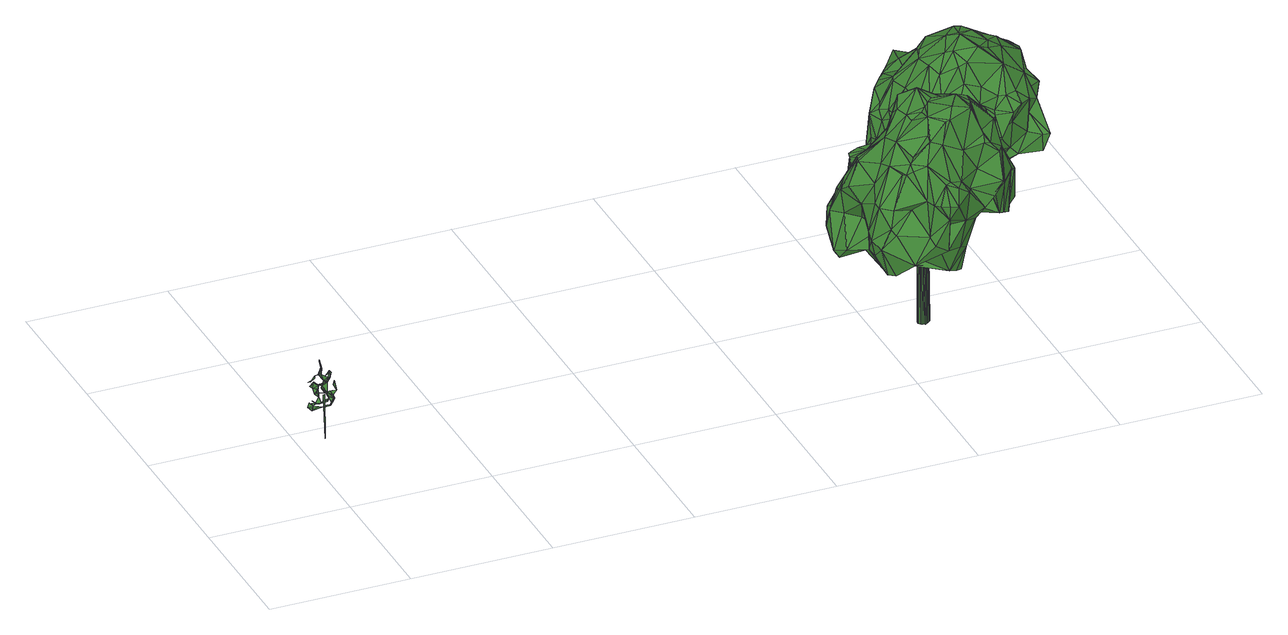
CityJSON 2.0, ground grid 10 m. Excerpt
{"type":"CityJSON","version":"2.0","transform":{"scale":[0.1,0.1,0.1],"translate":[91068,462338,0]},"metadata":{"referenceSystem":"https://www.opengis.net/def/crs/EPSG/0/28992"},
"CityObjects":{
"tree1":{"type":"SolitaryVegetationObject","attributes":{"gtid":95,"crown_width_m":2.01,"crown_median_z":3.63,"trunk_H_m":3.39,"trunk_DBH_m":0.0507,"trunk_radius_m":0.0254,"trunk_base_height_m":0.24,"original_gtid":"96"},"geometry":[{"type":"MultiSurface","lod":"3","boundaries":[[[0,1,2]],[[3,4,5]],[[6,7,8]],[[9,10,11]],[[12,13,14]],[[15,13,12]],[[2,16,17]],[[18,19,20]],[[3,21,22]],[[3,22,23]],[[24,10,9]],[[25,26,27]],[[28,29,30]],[[31,7,6]],[[31,6,32]],[[33,34,19]],[[35,36,37]],[[35,36,38]],[[39,40,41]],[[42,30,29]],[[24,34,43]],[[44,10,9]],[[14,45,46]],[[25,47,26]],[[3,5,21]],[[48,38,49]],[[25,27,47]],[[50,51,52]],[[52,53,54]],[[55,16,17]],[[56,57,58]],[[22,59,60]],[[57,43,61]],[[19,30,49]],[[28,29,33]],[[62,46,13]],[[62,13,12]],[[63,2,16]],[[56,39,43]],[[57,58,24]],[[33,28,34]],[[34,24,20]],[[64,40,65]],[[52,54,50]],[[44,9,66]],[[18,67,68]],[[10,57,24]],[[58,59,61]],[[49,38,30]],[[19,20,34]],[[61,69,58]],[[17,55,70]],[[12,71,62]],[[47,28,42]],[[18,49,19]],[[30,42,28]],[[64,65,72]],[[71,67,73]],[[51,53,52]],[[32,51,31]],[[34,20,57]],[[51,6,31]],[[57,56,43]],[[13,46,45]],[[53,50,54]],[[61,39,40]],[[28,47,29]],[[56,61,40]],[[43,39,61]],[[2,0,16]],[[34,57,43]],[[26,47,27]],[[74,75,76]],[[57,20,24]],[[55,26,25]],[[2,63,0]],[[9,11,44]],[[71,73,15]],[[76,77,75]],[[57,61,58]],[[47,42,27]],[[73,51,6]],[[69,22,58]],[[68,12,15]],[[60,59,64]],[[22,60,58]],[[10,44,11]],[[15,12,71]],[[56,40,39]],[[6,51,32]],[[68,15,73]],[[12,68,67]],[[71,12,67]],[[55,17,26]],[[26,70,55]],[[67,68,73]],[[14,13,45]],[[50,53,51]],[[47,42,29]],[[22,69,23]],[[22,21,78]],[[78,21,3]],[[58,61,56]],[[59,58,60]],[[16,0,63]],[[14,62,12]],[[14,46,62]],[[31,6,79]],[[57,10,43]],[[23,69,3]],[[78,3,69]],[[78,22,77]],[[70,26,17]],[[30,19,42]],[[69,61,59]],[[69,59,78]],[[78,59,22]],[[24,43,10]],[[80,81,82]]]}]},
"tree2":{"type":"SolitaryVegetationObject","attributes":{"gtid":33,"crown_width_m":11.78,"crown_median_z":10.01,"trunk_H_m":9.85,"trunk_DBH_m":0.747,"trunk_radius_m":0.374,"trunk_base_height_m":0.16,"original_gtid":"33"},"geometry":[{"type":"Solid","lod":"3","boundaries":[[[[83,84,85]],[[86,87,88]],[[86,88,89]],[[90,91,92]],[[90,92,93]],[[94,95,96]],[[97,98,99]],[[100,101,102]],[[92,91,103]],[[104,105,106]],[[107,108,109]],[[110,111,112]],[[107,113,108]],[[114,115,116]],[[117,118,119]],[[120,121,122]],[[123,85,124]],[[84,125,126]],[[127,128,129]],[[130,131,132]],[[133,134,135]],[[136,137,138]],[[87,127,129]],[[139,140,141]],[[139,141,142]],[[143,144,145]],[[146,147,148]],[[149,150,151]],[[152,153,154]],[[90,155,91]],[[113,156,157]],[[113,157,158]],[[159,160,161]],[[162,163,164]],[[165,164,163]],[[165,163,162]],[[138,137,166]],[[161,167,168]],[[169,170,171]],[[172,111,110]],[[173,147,146]],[[174,116,175]],[[92,176,93]],[[177,176,92]],[[99,109,178]],[[171,170,179]],[[180,131,181]],[[87,182,127]],[[183,184,177]],[[134,185,186]],[[187,121,188]],[[148,189,190]],[[191,184,192]],[[171,106,169]],[[178,193,194]],[[195,166,137]],[[148,196,146]],[[197,198,99]],[[87,86,199]],[[89,199,86]],[[135,134,200]],[[201,202,93]],[[203,193,166]],[[138,166,193]],[[204,132,205]],[[131,205,132]],[[165,162,206]],[[144,139,145]],[[207,208,209]],[[210,211,212]],[[181,213,214]],[[114,116,174]],[[215,216,201]],[[84,217,85]],[[218,219,220]],[[189,220,219]],[[221,114,174]],[[97,222,223]],[[140,155,224]],[[225,135,94]],[[226,227,228]],[[178,194,229]],[[99,98,230]],[[126,125,231]],[[205,131,180]],[[232,226,233]],[[232,233,234]],[[96,95,207]],[[235,236,159]],[[237,238,129]],[[214,213,130]],[[181,214,159]],[[239,94,96]],[[240,241,142]],[[141,240,142]],[[100,223,222]],[[242,243,203]],[[229,194,203]],[[244,245,237]],[[237,245,238]],[[246,247,248]],[[249,250,251]],[[249,209,250]],[[252,253,162]],[[254,255,256]],[[205,257,215]],[[205,215,204]],[[235,257,180]],[[235,180,236]],[[242,166,195]],[[185,242,195]],[[202,201,237]],[[129,128,237]],[[159,236,181]],[[258,259,260]],[[155,261,91]],[[168,235,161]],[[159,161,235]],[[185,195,186]],[[189,148,259]],[[262,124,187]],[[203,166,242]],[[213,181,131]],[[243,242,185]],[[263,264,265]],[[194,193,203]],[[200,266,135]],[[233,119,118]],[[252,241,253]],[[240,253,241]],[[237,201,216]],[[267,84,83]],[[268,84,267]],[[159,269,160]],[[270,211,210]],[[87,271,182]],[[188,173,187]],[[272,273,95]],[[180,181,236]],[[263,274,264]],[[95,273,275]],[[265,276,263]],[[277,276,265]],[[278,187,173]],[[214,130,279]],[[280,279,130]],[[103,183,92]],[[177,92,183]],[[189,219,190]],[[281,246,234]],[[146,191,254]],[[192,183,254]],[[130,213,131]],[[276,120,122]],[[278,282,170]],[[95,94,272]],[[153,283,154]],[[284,285,286]],[[284,286,108]],[[128,127,140]],[[274,263,276]],[[243,287,288]],[[289,287,243]],[[153,256,283]],[[129,238,87]],[[146,254,256]],[[290,125,84]],[[291,283,256]],[[292,147,188]],[[115,175,116]],[[292,121,249]],[[285,138,193]],[[293,226,294]],[[294,226,232]],[[227,226,293]],[[120,249,121]],[[120,277,249]],[[277,120,276]],[[214,273,159]],[[221,151,295]],[[221,296,151]],[[205,180,257]],[[183,211,254]],[[270,254,211]],[[150,115,295]],[[169,105,297]],[[192,184,183]],[[261,139,298]],[[165,206,228]],[[143,299,162]],[[169,262,187]],[[169,187,170]],[[99,198,109]],[[108,300,284]],[[122,274,276]],[[101,222,301]],[[99,230,197]],[[132,302,130]],[[121,292,188]],[[258,189,259]],[[299,252,162]],[[234,246,303]],[[304,196,190]],[[168,238,245]],[[145,142,241]],[[214,279,275]],[[231,305,207]],[[173,188,147]],[[160,306,161]],[[197,230,100]],[[167,306,186]],[[195,167,186]],[[290,110,307]],[[295,114,221]],[[228,308,165]],[[295,115,114]],[[274,122,121]],[[192,254,191]],[[309,234,233]],[[310,197,100]],[[281,234,309]],[[309,233,118]],[[167,161,306]],[[91,261,103]],[[215,257,216]],[[144,298,139]],[[295,151,150]],[[149,151,311]],[[151,296,311]],[[289,243,225]],[[303,246,136]],[[259,148,147]],[[249,251,292]],[[147,292,251]],[[137,312,195]],[[248,195,312]],[[173,282,278]],[[313,282,173]],[[110,290,172]],[[93,202,314]],[[216,244,237]],[[315,316,317]],[[311,164,149]],[[301,222,315]],[[316,315,222]],[[149,164,165]],[[162,164,143]],[[164,144,143]],[[318,280,302]],[[246,248,312]],[[183,103,211]],[[319,212,298]],[[296,221,174]],[[109,198,107]],[[85,264,320]],[[228,119,226]],[[212,211,103]],[[314,224,90]],[[140,139,261]],[[140,261,155]],[[126,217,84]],[[216,257,235]],[[162,117,206]],[[321,253,240]],[[321,240,322]],[[190,196,148]],[[89,88,168]],[[228,117,119]],[[168,88,238]],[[87,238,88]],[[271,141,182]],[[240,141,271]],[[142,145,139]],[[147,251,259]],[[323,307,112]],[[324,262,169]],[[279,325,260]],[[218,326,176]],[[93,176,326]],[[214,275,273]],[[177,218,176]],[[177,304,218]],[[320,121,124]],[[320,124,85]],[[149,165,308]],[[149,308,150]],[[107,198,156]],[[315,267,301]],[[99,178,327]],[[99,327,97]],[[156,198,123]],[[319,311,210]],[[136,312,137]],[[200,306,160]],[[260,259,251]],[[145,241,143]],[[136,246,312]],[[133,185,134]],[[234,328,232]],[[303,328,234]],[[285,303,136]],[[285,136,138]],[[243,288,229]],[[121,264,274]],[[157,105,158]],[[157,297,105]],[[318,220,189]],[[258,318,189]],[[329,317,316]],[[109,330,178]],[[108,330,109]],[[229,203,243]],[[299,143,241]],[[190,219,304]],[[218,304,219]],[[260,280,318]],[[235,244,216]],[[258,260,318]],[[313,173,146]],[[331,294,300]],[[318,302,332]],[[319,210,212]],[[228,206,117]],[[217,126,264]],[[304,184,196]],[[296,175,179]],[[174,175,296]],[[278,170,187]],[[256,270,291]],[[210,291,270]],[[260,208,333]],[[279,260,333]],[[251,250,260]],[[225,185,135]],[[133,135,185]],[[289,290,317]],[[277,265,209]],[[277,209,249]],[[281,309,334]],[[237,335,202]],[[231,207,209]],[[126,231,209]],[[126,209,265]],[[279,280,325]],[[96,207,305]],[[336,317,290]],[[336,290,84]],[[336,84,317]],[[250,208,260]],[[294,331,293]],[[158,293,331]],[[209,208,250]],[[328,285,284]],[[285,328,303]],[[185,225,243]],[[90,224,155]],[[285,193,330]],[[286,285,330]],[[311,319,164]],[[313,256,282]],[[313,146,256]],[[118,117,321]],[[309,118,321]],[[168,244,235]],[[204,215,326]],[[162,253,117]],[[321,117,253]],[[244,168,245]],[[293,105,227]],[[121,187,124]],[[316,222,97]],[[307,125,290]],[[269,159,273]],[[337,310,100]],[[172,289,239]],[[271,247,240]],[[103,298,212]],[[103,261,298]],[[306,200,186]],[[146,196,191]],[[115,106,171]],[[296,152,311]],[[179,152,296]],[[153,152,179]],[[307,96,305]],[[322,240,247]],[[271,338,247]],[[168,167,89]],[[248,199,89]],[[248,87,199]],[[140,127,141]],[[182,141,127]],[[339,204,340]],[[339,340,218]],[[195,89,167]],[[248,89,195]],[[341,150,308]],[[289,172,290]],[[158,105,293]],[[150,342,115]],[[341,342,150]],[[226,119,233]],[[227,342,228]],[[228,342,341]],[[228,341,308]],[[132,339,302]],[[96,307,323]],[[311,283,291]],[[335,128,314]],[[237,128,335]],[[252,299,241]],[[202,335,314]],[[191,196,184]],[[177,184,304]],[[269,273,272]],[[220,318,332]],[[331,113,158]],[[281,334,246]],[[321,334,309]],[[322,334,321]],[[314,90,93]],[[113,331,300]],[[113,300,108]],[[95,343,207]],[[102,101,83]],[[342,227,105]],[[104,115,105]],[[342,105,115]],[[87,248,344]],[[87,344,271]],[[171,175,115]],[[175,171,179]],[[328,284,300]],[[97,329,316]],[[286,330,108]],[[288,329,229]],[[288,317,329]],[[112,307,110]],[[215,201,326]],[[93,326,201]],[[225,239,289]],[[225,94,239]],[[101,267,83]],[[319,298,144]],[[170,282,179]],[[324,124,262]],[[123,124,324]],[[179,282,153]],[[256,153,282]],[[270,256,345]],[[178,229,329]],[[305,231,125]],[[305,125,307]],[[207,343,208]],[[333,208,343]],[[333,343,279]],[[84,268,317]],[[178,330,193]],[[327,178,329]],[[327,329,97]],[[164,319,144]],[[291,210,311]],[[198,197,310]],[[198,310,123]],[[301,267,101]],[[315,268,267]],[[315,317,268]],[[107,156,113]],[[97,223,98]],[[337,85,310]],[[85,123,310]],[[289,317,287]],[[288,287,317]],[[230,223,100]],[[346,320,264]],[[100,102,83]],[[334,322,247]],[[248,247,338]],[[334,247,246]],[[128,224,314]],[[140,224,128]],[[123,324,157]],[[123,157,156]],[[157,169,297]],[[324,169,157]],[[169,106,105]],[[218,340,326]],[[204,326,340]],[[104,106,115]],[[270,345,255]],[[256,255,345]],[[270,255,254]],[[232,300,294]],[[232,328,300]],[[85,217,264]],[[346,264,121]],[[222,101,100]],[[100,83,85]],[[337,100,85]],[[332,302,339]],[[260,325,280]],[[130,302,280]],[[132,204,339]],[[346,121,320]],[[272,200,269]],[[160,269,200]],[[134,186,200]],[[239,96,347]],[[95,275,343]],[[279,343,275]],[[98,223,230]],[[112,347,323]],[[323,347,96]],[[111,347,112]],[[172,347,111]],[[239,347,172]],[[126,265,264]],[[272,266,200]],[[271,344,338]],[[248,338,344]],[[272,348,266]],[[272,94,348]],[[266,348,135]],[[135,348,94]],[[339,218,332]],[[220,332,218]],[[152,154,311]],[[311,154,283]],[[349,350,351]],[[349,351,352]],[[352,351,353]],[[352,353,354]],[[351,350,355]],[[351,355,353]],[[353,355,356]],[[353,356,354]],[[355,350,357]],[[355,357,356]],[[356,357,358]],[[356,358,354]],[[357,350,359]],[[357,359,358]],[[358,359,360]],[[358,360,354]],[[359,350,361]],[[359,361,360]],[[360,361,362]],[[360,362,354]],[[361,350,363]],[[361,363,362]],[[362,363,364]],[[362,364,354]],[[363,350,365]],[[363,365,364]],[[364,365,366]],[[364,366,354]],[[365,350,367]],[[365,367,366]],[[366,367,368]],[[366,368,354]],[[367,350,369]],[[367,369,368]],[[368,369,370]],[[368,370,354]],[[369,350,371]],[[369,371,370]],[[370,371,372]],[[370,372,354]],[[371,350,373]],[[371,373,372]],[[372,373,374]],[[372,374,354]],[[373,350,375]],[[373,375,374]],[[374,375,376]],[[374,376,354]],[[375,350,377]],[[375,377,376]],[[376,377,378]],[[376,378,354]],[[377,350,379]],[[377,379,378]],[[378,379,380]],[[378,380,354]],[[379,350,381]],[[379,381,380]],[[380,381,382]],[[380,382,354]],[[381,350,383]],[[381,383,382]],[[382,383,384]],[[382,384,354]],[[383,350,385]],[[383,385,384]],[[384,385,386]],[[384,386,354]],[[385,350,387]],[[385,387,386]],[[386,387,388]],[[386,388,354]],[[387,350,389]],[[387,389,388]],[[388,389,390]],[[388,390,354]],[[389,350,391]],[[389,391,390]],[[390,391,392]],[[390,392,354]],[[392,391,393]],[[392,393,354]],[[391,350,394]],[[391,394,393]],[[393,394,395]],[[393,395,354]],[[394,350,349]],[[394,349,395]],[[395,349,352]],[[395,352,354]]]]}]},
"tree3":{"type":"SolitaryVegetationObject","attributes":{"gtid":34,"crown_width_m":12.07,"crown_median_z":10.41,"trunk_H_m":10.28,"trunk_DBH_m":0.791,"trunk_radius_m":0.395,"trunk_base_height_m":0.13,"original_gtid":"34"},"geometry":[{"type":"Solid","lod":"3","boundaries":[[[[396,397,398]],[[399,400,401]],[[402,403,404]],[[402,405,403]],[[406,407,408]],[[409,408,410]],[[411,412,406]],[[413,414,415]],[[403,405,416]],[[417,418,419]],[[420,421,422]],[[423,424,425]],[[426,407,406]],[[427,428,429]],[[430,431,432]],[[433,434,435]],[[436,437,438]],[[439,440,434]],[[441,440,439]],[[442,443,444]],[[445,446,447]],[[448,449,450]],[[451,409,452]],[[453,454,455]],[[456,457,458]],[[459,460,461]],[[462,435,434]],[[402,463,405]],[[436,464,465]],[[466,444,443]],[[406,409,411]],[[430,467,468]],[[406,408,409]],[[469,470,471]],[[472,473,474]],[[425,472,474]],[[424,475,476]],[[407,410,408]],[[477,449,478]],[[479,444,480]],[[481,415,463]],[[482,425,474]],[[483,401,484]],[[485,486,487]],[[474,473,488]],[[489,474,488]],[[490,410,407]],[[469,456,458]],[[469,458,491]],[[492,493,494]],[[495,496,497]],[[424,477,478]],[[498,499,500]],[[501,502,503]],[[417,504,418]],[[420,504,417]],[[505,506,507]],[[462,440,508]],[[509,510,511]],[[512,513,514]],[[479,515,516]],[[426,406,517]],[[518,493,519]],[[520,521,522]],[[487,523,524]],[[446,445,525]],[[432,526,527]],[[528,462,508]],[[529,530,531]],[[532,479,516]],[[509,511,475]],[[481,463,402]],[[466,480,444]],[[484,533,457]],[[479,442,444]],[[479,532,442]],[[534,507,448]],[[535,398,525]],[[398,397,525]],[[442,407,426]],[[516,536,532]],[[537,538,539]],[[517,406,461]],[[443,442,540]],[[426,540,442]],[[491,541,542]],[[543,403,475]],[[502,414,544]],[[545,546,547]],[[548,431,549]],[[443,550,466]],[[550,551,552]],[[413,410,490]],[[430,468,539]],[[404,553,411]],[[554,411,553]],[[555,480,466]],[[441,464,436]],[[555,466,556]],[[536,413,490]],[[411,451,404]],[[459,557,460]],[[502,558,503]],[[480,555,479]],[[489,559,474]],[[556,560,555]],[[469,483,456]],[[561,400,562]],[[558,563,564]],[[565,492,566]],[[454,473,472]],[[460,517,461]],[[534,567,507]],[[568,561,569]],[[570,531,561]],[[571,511,510]],[[532,572,442]],[[573,463,501]],[[463,415,501]],[[574,575,535]],[[566,492,576]],[[439,556,441]],[[577,578,552]],[[579,537,539]],[[464,580,465]],[[581,580,578]],[[399,401,483]],[[418,582,554]],[[411,554,582]],[[402,583,481]],[[483,469,399]],[[470,584,471]],[[420,417,585]],[[516,533,536]],[[533,516,515]],[[586,521,587]],[[479,555,515]],[[541,588,433]],[[491,588,541]],[[560,533,515]],[[560,457,533]],[[560,515,555]],[[568,563,558]],[[522,517,460]],[[423,477,424]],[[589,453,526]],[[541,433,468]],[[541,468,467]],[[539,431,430]],[[590,454,472]],[[579,539,468]],[[590,455,454]],[[529,428,427]],[[529,570,428]],[[568,569,563]],[[589,526,548]],[[492,565,493]],[[571,510,564]],[[591,585,592]],[[593,465,594]],[[405,463,416]],[[465,580,581]],[[455,590,563]],[[455,563,530]],[[418,504,595]],[[559,482,474]],[[529,531,570]],[[441,508,440]],[[576,596,396]],[[471,584,597]],[[484,456,483]],[[425,482,423]],[[441,556,598]],[[519,599,518]],[[600,601,602]],[[592,601,600]],[[412,411,582]],[[550,552,466]],[[530,527,455]],[[438,603,528]],[[526,453,527]],[[455,527,453]],[[563,569,530]],[[561,530,569]],[[496,584,467]],[[559,489,534]],[[559,534,448]],[[592,600,602]],[[507,604,448]],[[484,457,456]],[[540,587,550]],[[540,550,443]],[[581,594,465]],[[476,475,511]],[[492,494,513]],[[499,605,518]],[[499,498,605]],[[435,462,528]],[[469,542,470]],[[545,396,546]],[[428,496,429]],[[399,469,471]],[[506,606,507]],[[489,488,548]],[[603,494,537]],[[420,585,591]],[[453,473,454]],[[589,473,453]],[[607,556,608]],[[471,597,570]],[[428,570,597]],[[528,579,435]],[[539,549,431]],[[609,521,520]],[[610,611,612]],[[467,430,497]],[[505,606,506]],[[451,411,409]],[[437,436,613]],[[437,613,514]],[[614,595,504]],[[528,537,579]],[[603,537,528]],[[610,544,611]],[[396,398,615]],[[522,446,520]],[[426,586,540]],[[469,491,542]],[[616,478,486]],[[616,486,418]],[[536,572,532]],[[527,495,432]],[[496,428,597]],[[538,498,548]],[[419,418,486]],[[522,521,586]],[[476,511,571]],[[494,617,538]],[[498,538,617]],[[541,470,542]],[[530,495,527]],[[546,512,514]],[[546,514,593]],[[545,618,397]],[[545,397,396]],[[548,549,538]],[[422,504,420]],[[543,478,619]],[[553,543,619]],[[478,543,424]],[[509,620,510]],[[573,510,620]],[[513,512,596]],[[513,596,492]],[[546,596,512]],[[493,617,494]],[[593,621,546]],[[522,586,517]],[[396,596,546]],[[581,578,577]],[[528,508,438]],[[466,580,598]],[[464,598,580]],[[604,487,449]],[[404,403,553]],[[403,543,553]],[[538,537,494]],[[558,502,622]],[[473,589,488]],[[435,468,433]],[[435,579,468]],[[461,406,412]],[[571,623,472]],[[564,563,623]],[[510,501,503]],[[584,470,624]],[[416,475,403]],[[416,509,475]],[[436,438,508]],[[564,623,571]],[[566,576,615]],[[535,565,566]],[[615,398,566]],[[535,566,398]],[[520,618,609]],[[519,565,575]],[[519,575,625]],[[401,544,610]],[[401,610,484]],[[529,429,496]],[[529,496,495]],[[602,601,535]],[[573,501,510]],[[603,513,494]],[[491,458,607]],[[612,484,610]],[[592,525,591]],[[557,421,445]],[[524,417,419]],[[561,531,530]],[[402,451,452]],[[577,547,594]],[[565,519,493]],[[547,546,621]],[[558,622,400]],[[544,622,502]],[[548,488,589]],[[548,526,431]],[[417,592,585]],[[577,594,581]],[[436,508,441]],[[543,475,424]],[[556,439,608]],[[498,617,605]],[[592,625,574]],[[525,445,591]],[[593,613,465]],[[436,465,613]],[[421,420,591]],[[421,591,445]],[[602,525,592]],[[446,626,520]],[[414,627,415]],[[536,533,628]],[[568,400,561]],[[558,400,568]],[[498,500,548]],[[625,606,599]],[[505,599,606]],[[525,397,626]],[[472,623,590]],[[439,434,588]],[[423,450,477]],[[545,547,618]],[[417,524,523]],[[592,417,523]],[[605,617,493]],[[605,493,518]],[[604,507,629]],[[625,575,574]],[[587,551,550]],[[578,580,466]],[[552,578,466]],[[433,588,434]],[[431,526,432]],[[538,549,539]],[[553,619,554]],[[577,551,609]],[[577,552,551]],[[602,535,525]],[[482,450,423]],[[559,450,482]],[[448,450,559]],[[614,461,412]],[[547,577,609]],[[609,618,547]],[[594,547,621]],[[594,621,593]],[[503,564,510]],[[558,564,503]],[[590,623,563]],[[487,629,606]],[[619,616,418]],[[619,418,554]],[[619,478,616]],[[477,450,449]],[[487,604,629]],[[404,451,402]],[[412,595,614]],[[424,476,425]],[[415,627,501]],[[472,425,476]],[[472,476,571]],[[421,557,422]],[[459,422,557]],[[492,596,576]],[[561,562,471]],[[570,561,471]],[[399,471,562]],[[400,399,562]],[[576,396,615]],[[502,501,627]],[[502,627,414]],[[630,495,497]],[[614,459,461]],[[422,459,614]],[[631,606,523]],[[487,606,631]],[[629,507,606]],[[599,505,499]],[[604,449,448]],[[611,414,413]],[[611,544,414]],[[611,632,612]],[[525,626,446]],[[611,413,632]],[[536,632,413]],[[618,520,626]],[[517,586,426]],[[540,586,587]],[[618,626,397]],[[524,486,485]],[[419,486,524]],[[466,598,556]],[[530,529,495]],[[514,438,437]],[[487,631,523]],[[486,478,487]],[[606,625,633]],[[606,633,523]],[[625,599,519]],[[523,633,592]],[[625,592,633]],[[524,485,487]],[[410,413,583]],[[481,583,415]],[[413,415,583]],[[496,597,584]],[[630,432,495]],[[630,430,432]],[[514,613,593]],[[630,497,430]],[[441,598,464]],[[410,452,409]],[[402,452,583]],[[410,583,452]],[[535,575,565]],[[601,592,574]],[[601,574,535]],[[567,505,507]],[[499,505,567]],[[478,449,487]],[[499,567,500]],[[534,489,500]],[[548,500,489]],[[534,500,567]],[[401,622,544]],[[429,529,427]],[[401,400,622]],[[497,496,467]],[[438,514,513]],[[438,513,603]],[[490,572,536]],[[434,440,462]],[[407,572,490]],[[407,442,572]],[[560,607,458]],[[521,609,551]],[[521,551,587]],[[556,607,560]],[[522,447,446]],[[447,522,460]],[[460,557,447]],[[632,536,628]],[[518,599,499]],[[533,484,628]],[[612,628,484]],[[632,628,612]],[[457,560,458]],[[588,491,608]],[[588,608,439]],[[607,608,491]],[[582,418,595]],[[582,595,412]],[[422,614,504]],[[416,463,620]],[[416,620,509]],[[573,620,463]],[[541,624,470]],[[584,624,467]],[[467,624,541]],[[557,445,447]],[[634,635,636]],[[634,636,637]],[[637,636,638]],[[637,638,639]],[[636,635,640]],[[636,640,638]],[[638,640,641]],[[638,641,639]],[[640,635,642]],[[640,642,641]],[[641,642,643]],[[641,643,639]],[[642,635,644]],[[642,644,643]],[[643,644,645]],[[643,645,639]],[[644,635,646]],[[644,646,645]],[[645,646,647]],[[645,647,639]],[[646,635,648]],[[646,648,647]],[[647,648,649]],[[647,649,639]],[[648,635,650]],[[648,650,649]],[[649,650,651]],[[649,651,639]],[[650,635,652]],[[650,652,651]],[[651,652,653]],[[651,653,639]],[[652,635,654]],[[652,654,653]],[[653,654,655]],[[653,655,639]],[[654,635,656]],[[654,656,655]],[[655,656,657]],[[655,657,639]],[[656,635,658]],[[656,658,657]],[[657,658,659]],[[657,659,639]],[[658,635,660]],[[658,660,659]],[[659,660,661]],[[659,661,639]],[[660,635,662]],[[660,662,661]],[[661,662,663]],[[661,663,639]],[[662,635,664]],[[662,664,663]],[[663,664,665]],[[663,665,639]],[[664,635,666]],[[664,666,665]],[[665,666,667]],[[665,667,639]],[[666,635,668]],[[666,668,667]],[[667,668,669]],[[667,669,639]],[[668,635,670]],[[668,670,669]],[[669,670,671]],[[669,671,639]],[[670,635,672]],[[670,672,671]],[[671,672,673]],[[671,673,639]],[[672,635,674]],[[672,674,673]],[[673,674,675]],[[673,675,639]],[[674,635,676]],[[674,676,675]],[[675,676,677]],[[675,677,639]],[[676,635,678]],[[676,678,677]],[[677,678,679]],[[677,679,639]],[[678,635,680]],[[678,680,679]],[[679,680,681]],[[679,681,639]],[[680,635,682]],[[680,682,681]],[[681,682,683]],[[681,683,639]],[[682,635,634]],[[682,634,683]],[[683,634,637]],[[683,637,639]]]]}]}
},
"vertices":[
[5,81,31],[6,81,34],[8,79,32],[18,89,53],[18,93,57],[18,93,56],[13,87,29],[12,89,26],[12,91,27],[12,80,47],[15,79,48],[12,79,47],[17,93,35],[14,94,36],[15,95,36],[14,91,33],[8,79,29],[11,78,32],[19,86,36],[19,85,37],[16,85,41],[18,90,53],[15,87,50],[16,85,52],[15,82,44],[17,77,32],[16,77,31],[19,76,32],[22,78,36],[22,77,36],[23,81,36],[13,86,29],[15,85,29],[17,76,39],[17,77,42],[26,87,43],[24,84,42],[26,86,43],[26,83,38],[21,82,50],[22,86,52],[21,80,54],[21,78,32],[18,80,47],[11,80,47],[13,97,36],[16,97,39],[19,77,32],[26,90,34],[23,87,36],[20,90,28],[16,85,29],[21,87,29],[21,86,29],[23,89,29],[14,79,30],[21,82,49],[18,82,46],[18,85,46],[18,86,47],[18,86,46],[20,83,49],[19,96,36],[7,79,29],[21,89,47],[23,89,48],[10,84,47],[16,89,35],[15,89,35],[16,85,51],[15,79,30],[17,93,34],[23,90,48],[16,89,32],[9,90,44],[14,91,45],[10,88,45],[14,91,47],[16,87,50],[10,86,32],[18,84,36],[19,85,2],[17,84,36],
[409,117,67],[418,110,82],[415,103,59],[432,68,161],[431,56,164],[435,70,163],[425,76,156],[470,43,143],[475,40,137],[480,48,135],[481,64,147],[427,121,117],[440,121,121],[430,131,106],[388,121,72],[384,109,63],[381,106,67],[389,112,59],[405,125,65],[405,121,66],[475,33,118],[416,51,71],[404,49,62],[421,53,70],[379,79,58],[380,70,68],[377,84,61],[413,136,99],[411,135,100],[415,137,100],[392,67,67],[442,41,60],[429,43,60],[440,43,61],[416,17,98],[411,35,110],[399,32,95],[441,118,49],[446,101,55],[439,118,48],[406,89,58],[424,90,64],[430,115,88],[438,113,76],[443,47,164],[460,53,166],[448,55,169],[473,101,126],[464,110,137],[482,98,134],[423,104,113],[426,99,132],[423,109,114],[396,61,119],[394,84,124],[384,76,112],[443,28,128],[450,42,142],[436,43,149],[434,25,131],[432,6,123],[446,22,122],[438,20,128],[473,69,76],[463,93,67],[479,81,74],[439,20,84],[435,29,62],[446,27,79],[436,38,90],[452,58,94],[443,43,102],[465,42,144],[396,77,61],[406,72,64],[401,50,61],[442,110,145],[427,100,147],[428,98,159],[426,7,114],[423,22,101],[443,20,103],[427,12,88],[396,89,123],[423,87,155],[438,90,166],[422,66,66],[425,67,69],[431,53,68],[407,130,102],[452,79,79],[445,39,60],[438,45,62],[481,62,131],[490,55,112],[378,93,86],[437,51,84],[462,108,139],[459,114,134],[440,47,163],[480,43,111],[491,59,108],[403,95,123],[419,94,138],[441,81,61],[446,85,62],[490,84,84],[497,67,83],[486,51,83],[481,47,86],[383,87,104],[384,93,100],[410,77,142],[490,59,83],[386,110,54],[389,85,59],[426,70,155],[427,101,132],[464,68,166],[464,63,165],[391,99,106],[489,97,136],[484,96,137],[418,11,94],[442,125,102],[455,120,82],[449,126,77],[460,30,104],[470,36,109],[468,32,109],[462,113,133],[458,117,130],[479,81,148],[461,79,162],[436,110,74],[490,78,121],[490,75,104],[488,80,104],[445,33,59],[402,126,65],[391,119,65],[467,48,147],[415,108,108],[390,36,84],[400,35,63],[407,20,77],[387,103,96],[386,110,55],[437,118,84],[387,45,87],[396,34,99],[391,42,112],[451,94,156],[451,108,146],[456,68,169],[438,72,165],[418,125,105],[421,32,142],[430,23,131],[397,92,123],[399,107,106],[450,78,163],[442,76,165],[403,53,135],[413,42,140],[411,61,147],[447,115,57],[460,105,72],[461,105,71],[420,8,125],[418,14,123],[478,47,86],[473,57,111],[459,58,92],[471,89,150],[479,89,94],[477,95,77],[473,104,83],[460,42,126],[425,85,65],[437,119,53],[438,116,60],[438,117,58],[428,114,118],[407,119,68],[410,110,77],[439,107,140],[468,39,109],[428,45,152],[434,118,121],[444,117,126],[436,118,49],[455,121,125],[441,121,52],[445,118,54],[435,77,85],[462,113,105],[480,101,109],[409,46,131],[444,63,88],[447,43,105],[400,63,83],[390,69,101],[396,82,83],[400,111,98],[396,110,94],[406,126,102],[415,131,99],[453,36,106],[451,97,59],[396,40,62],[390,46,75],[441,31,60],[446,28,79],[412,66,70],[451,33,118],[426,6,124],[390,56,74],[404,123,66],[481,98,110],[391,49,112],[494,60,109],[434,116,89],[424,98,146],[418,135,100],[426,23,82],[399,37,111],[398,95,59],[453,28,98],[402,65,131],[455,63,92],[467,52,148],[397,119,69],[390,120,73],[399,114,93],[482,91,100],[460,29,104],[422,95,65],[417,24,121],[413,37,137],[418,136,100],[413,77,63],[470,100,106],[481,74,145],[387,108,80],[388,52,90],[389,108,90],[386,88,85],[396,46,63],[482,86,109],[456,112,88],[410,41,133],[462,58,165],[425,114,100],[400,100,66],[418,49,140],[485,87,124],[486,87,124],[416,41,70],[412,39,66],[445,119,105],[429,51,153],[464,49,112],[442,109,62],[416,135,102],[428,119,118],[438,70,2],[434,70,2],[438,71,2],[438,73,100],[438,74,100],[434,72,100],[437,72,2],[437,74,100],[437,73,2],[437,75,100],[436,73,2],[436,76,100],[435,74,2],[435,76,100],[434,74,2],[434,76,100],[433,74,2],[433,76,100],[432,73,2],[432,76,100],[431,73,2],[432,75,100],[431,72,2],[431,74,100],[430,71,2],[431,73,100],[430,70,2],[430,72,100],[430,69,2],[431,71,100],[431,68,2],[432,70,100],[432,67,2],[432,69,100],[433,67,2],[433,69,100],[434,66,2],[434,69,100],[435,67,2],[435,69,100],[436,67,2],[436,69,100],[437,68,2],[437,70,100],[437,71,100],[438,69,2],[438,72,100],
[482,91,101],[468,107,107],[467,105,88],[539,171,123],[527,171,111],[536,172,126],[467,187,129],[465,203,115],[455,186,121],[471,206,124],[466,152,148],[485,152,161],[470,161,149],[470,165,147],[481,176,148],[453,164,131],[452,161,130],[503,174,143],[512,187,134],[499,192,124],[474,210,113],[432,143,100],[435,161,109],[432,151,97],[433,128,108],[438,126,119],[439,135,118],[456,196,66],[456,197,82],[470,202,64],[477,135,159],[555,169,70],[558,168,83],[557,166,69],[528,136,80],[509,148,80],[517,159,73],[539,113,97],[536,99,104],[532,101,91],[509,99,119],[498,101,113],[511,107,95],[531,110,126],[526,111,116],[524,105,130],[491,142,166],[496,124,165],[497,124,165],[440,125,119],[451,123,124],[451,124,124],[453,165,66],[444,177,85],[461,178,67],[465,173,129],[474,174,142],[508,170,69],[500,182,72],[520,175,73],[538,153,134],[534,146,145],[537,141,130],[442,135,120],[455,129,131],[454,146,132],[531,100,104],[482,201,122],[515,97,132],[508,94,129],[511,118,152],[539,141,82],[529,125,84],[539,151,126],[535,154,106],[541,167,104],[491,199,76],[491,178,70],[480,184,72],[464,193,98],[473,191,75],[453,194,73],[443,178,87],[507,134,162],[504,127,161],[489,189,124],[462,190,64],[538,167,129],[533,161,141],[431,157,85],[431,158,86],[440,159,82],[489,168,67],[480,165,68],[497,167,157],[543,134,123],[480,105,76],[482,122,77],[489,109,74],[535,167,79],[551,162,84],[536,145,81],[484,136,72],[465,145,66],[475,148,67],[504,197,121],[512,191,127],[514,201,106],[437,145,112],[462,145,65],[454,140,73],[447,150,61],[522,104,106],[482,189,108],[491,193,99],[470,188,96],[489,80,85],[492,102,90],[492,91,105],[518,146,156],[507,148,160],[467,138,150],[461,133,79],[458,127,80],[466,108,135],[466,114,138],[460,121,135],[441,149,93],[432,153,87],[457,117,104],[507,162,66],[522,173,72],[516,105,90],[550,172,73],[529,176,76],[537,172,84],[501,147,164],[519,148,154],[465,153,64],[458,116,87],[501,164,158],[499,109,80],[495,130,72],[503,133,81],[481,130,162],[536,133,99],[539,142,111],[460,193,97],[518,184,133],[485,96,120],[487,86,103],[488,87,124],[493,154,63],[499,133,75],[486,119,158],[482,115,145],[493,112,142],[451,184,118],[446,179,116],[516,134,156],[527,121,140],[441,130,119],[517,192,106],[463,176,67],[533,141,145],[533,172,96],[536,170,106],[510,191,87],[508,193,92],[462,107,73],[462,106,73],[465,147,65],[516,182,104],[521,172,88],[555,173,87],[488,203,86],[493,149,163],[491,194,119],[452,126,79],[452,126,78],[478,105,78],[486,98,138],[502,105,137],[517,116,84],[507,104,137],[496,97,132],[444,165,113],[485,179,129],[540,161,89],[436,130,103],[470,127,148],[480,119,156],[533,117,115],[498,162,64],[506,190,82],[436,127,106],[438,132,100],[493,78,122],[495,94,130],[440,157,113],[486,80,86],[553,167,86],[515,107,137],[457,137,75],[453,147,91],[455,130,80],[455,132,107],[499,106,84],[445,162,67],[467,133,82],[451,136,74],[530,138,133],[530,122,127],[472,101,135],[521,172,138],[517,173,138],[514,170,138],[495,94,115],[444,150,116],[469,104,87],[441,169,96],[484,127,74],[475,100,126],[446,175,101],[485,195,115],[490,82,122],[515,185,122],[508,193,88],[534,154,94],[449,129,75],[471,121,126],[508,192,127],[507,158,143],[449,151,65],[529,147,83],[448,155,86],[508,171,141],[453,133,79],[493,145,1],[489,145,1],[493,146,1],[494,147,104],[494,148,104],[490,147,104],[492,147,1],[494,149,104],[492,148,1],[493,150,104],[491,149,1],[492,151,104],[490,149,1],[491,151,104],[489,149,1],[490,151,104],[488,149,1],[489,151,104],[487,149,1],[488,151,104],[486,148,1],[487,150,104],[486,147,1],[487,149,104],[485,146,1],[486,148,104],[485,145,1],[486,147,104],[485,144,1],[486,146,104],[486,143,1],[487,145,104],[486,142,1],[487,144,104],[487,142,1],[488,144,104],[488,141,1],[489,143,104],[489,141,1],[490,143,104],[490,141,1],[491,143,104],[491,142,1],[492,144,104],[492,142,1],[493,145,104],[492,143,1],[494,145,104],[493,144,1],[494,146,104]
]}
